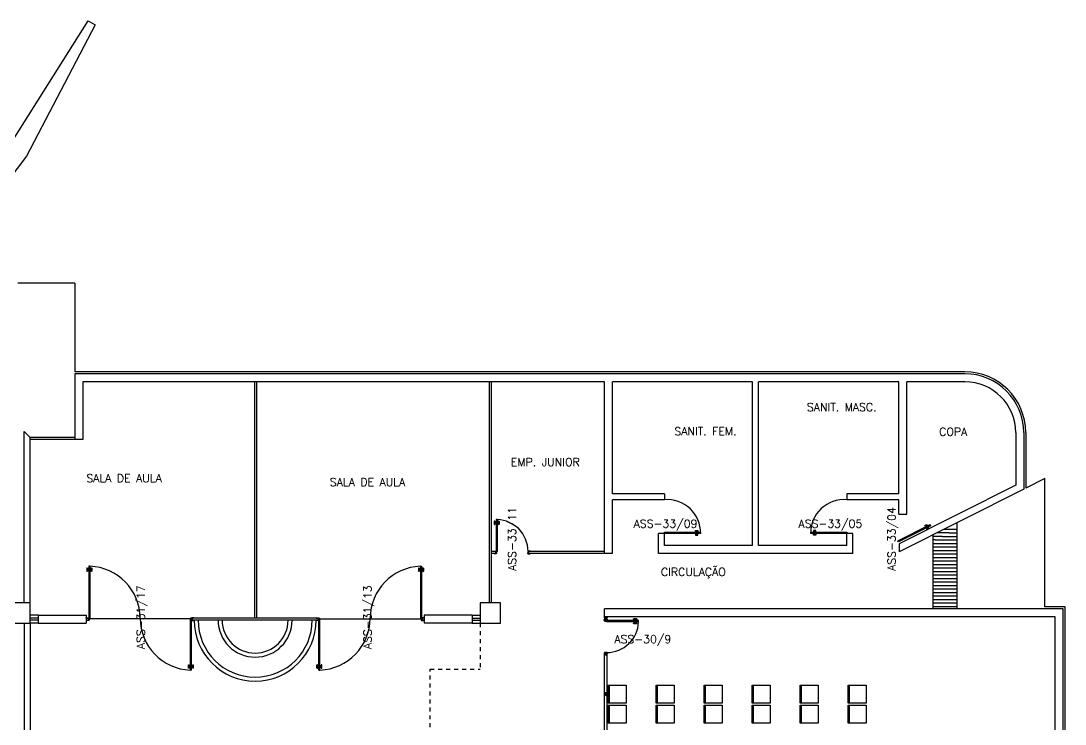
# Model space of a CAD drawing. Extents: x 205 to 339, y 16 to 85.
# Drawn here: x 310.83 to 336.93, y 64.46 to 82.04 of the extents above; entities that cross this region are included whole.
import ezdxf
from ezdxf.enums import TextEntityAlignment as Align

# ---------------------------------------------------------------- set-up
doc = ezdxf.new("R2010")
doc.units = 0
doc.header["$LTSCALE"] = 0.005
doc.header["$MEASUREMENT"] = 0
doc.linetypes.add('HIDDEN', pattern=[0.375, 0.25, -0.125])
doc.layers.get('0').update_dxf_attribs({"linetype": 'CONTINUOUS'})
for name, color, linetype in [('1', 1, 'CONTINUOUS'), ('3', 2, 'CONTINUOUS'), ('ALV', 2, 'CONTINUOUS'), ('DIV', 2, 'CONTINUOUS'), ('ENDEREÇO', 2, 'CONTINUOUS'), ('ESTR', 2, 'CONTINUOUS'), ('MACANETA', 1, 'CONTINUOUS'), ('MARCO', 2, 'CONTINUOUS'), ('PORTA', 3, 'CONTINUOUS'), ('PROJ', 1, 'HIDDEN'), ('TEXTO', 2, 'CONTINUOUS')]:
    doc.layers.add(name, color=color, linetype=linetype)
doc.styles.add('UNB-100', font='simplex.shx', dxfattribs={"height": 0.2})

# ---------------------------------------------------------------- blocks, each defined once
blk = doc.blocks.new('*X7')
at = {"color": 0}
for p, q in [((129.064, 54.862), (129.43, 54.862)), ((129.237, 54.95), (129.43, 54.95)), ((129.411, 55.037), (129.43, 55.037)), ((128.83, 54.687), (129.43, 54.687)), ((128.83, 54.6), (129.43, 54.6)), ((128.89, 54.775), (129.43, 54.775)), ((128.83, 54.512), (129.43, 54.512)), ((128.83, 54.425), (129.43, 54.425)), ((128.83, 54.337), (129.43, 54.337)), ((128.83, 54.25), (129.43, 54.25)), ((128.83, 54.162), (129.43, 54.162)), ((128.83, 54.075), (129.43, 54.075)), ((128.83, 53.987), (129.43, 53.987)), ((128.83, 53.9), (129.43, 53.9)), ((128.83, 53.812), (129.43, 53.812)), ((128.83, 53.725), (129.43, 53.725)), ((128.83, 53.637), (129.43, 53.637)), ((128.83, 53.55), (129.43, 53.55)), ((128.83, 53.462), (129.43, 53.462)), ((128.83, 53.375), (129.43, 53.375)), ((128.83, 53.287), (129.43, 53.287)), ((128.83, 53.2), (129.43, 53.2)), ((128.83, 53.112), (129.43, 53.112))]:
    blk.add_line(p, q, dxfattribs=at)
blk = doc.blocks.new('PDE')
at = {"layer": '3', "color": 1}
for p, q in [((-0.042, 0.775), (-0.042, 0.83)), ((-0.042, 0.83), (-0.019, 0.83)), ((-0.019, 0.83), (-0.019, 0.775)), ((0.049, 0.83), (0.049, 0.775)), ((0.072, 0.83), (0.049, 0.83)), ((0.072, 0.775), (0.072, 0.83)), ((-0.019, 0.775), (-0.042, 0.775)), ((0.049, 0.775), (0.072, 0.775))]:
    blk.add_line(p, q, dxfattribs=at)
at = {"layer": '3'}
for p, q in [((0, 0), (0, 0.9)), ((0, 0.9), (0.03, 0.9)), ((0.03, 0.9), (0.03, 0)), ((0.03, 0), (0, 0))]:
    blk.add_line(p, q, dxfattribs=at)
blk = doc.blocks.new('MACANETA')
at = {"layer": 'MACANETA'}
for p, q in [((-0.077, 0.052), (-0.077, 0.12)), ((-0.059, 0.052), (-0.059, 0.12)), ((-0.059, 0.075), (-0.036, 0.075)), ((-0.059, 0.052), (-0.036, 0.052)), ((-0.036, 0.044), (-0.036, 0.084)), ((-0.036, 0.084), (-0.03, 0.084)), ((-0.036, 0.044), (-0.03, 0.044)), ((0.006, 0.084), (0, 0.084)), ((0.006, 0.044), (0, 0.044)), ((0.006, 0.044), (0.006, 0.084)), ((0.029, 0.075), (0.006, 0.075)), ((0.029, 0.052), (0.006, 0.052)), ((0.029, 0.052), (0.029, 0.12)), ((0.047, 0.052), (0.047, 0.12))]:
    blk.add_line(p, q, dxfattribs=at)
for centre, start, end in [((-0.068, 0.12), 90, 180), ((-0.068, 0.052), 180, 270), ((-0.068, 0.12), 0, 90), ((-0.068, 0.052), 270, 0), ((0.038, 0.12), 90, 180), ((0.038, 0.052), 180, 270), ((0.038, 0.12), 0, 90), ((0.038, 0.052), 270, 0)]:
    blk.add_arc(centre, 0.00874, start, end, dxfattribs=at)
blk = doc.blocks.new('MTT')
for p, q in [((-0.03, 0.027), (-0.03, 0.009)), ((-0.028, 0.026), (-0.028, 0.01)), ((-0.011, 0.03), (-0.027, 0.03)), ((-0.022, 0.006), (-0.027, 0.006)), ((-0.012, 0.028), (-0.026, 0.028)), ((-0.021, 0.008), (-0.026, 0.008)), ((-0.02, 0), (-0.02, 0.004)), ((-0.02, 0.003), (-0.019, 0.001)), ((-0.02, 0), (-0.02, 0)), ((-0.02, -0.001), (-0.02, 0)), ((-0.011, 0), (-0.019, 0.001)), ((-0.019, -0.001), (-0.018, 0.001)), ((-0.011, 0), (-0.019, -0.001)), ((-0.018, 0.001), (-0.018, 0.017)), ((-0.018, -0.001), (-0.017, 0.001)), ((-0.017, 0.001), (-0.017, 0.017)), ((-0.017, -0.001), (-0.016, 0.001)), ((-0.016, -0.001), (-0.015, 0)), ((-0.015, 0.02), (0.016, 0.02)), ((-0.015, 0.019), (0.015, 0.019)), ((-0.015, 0), (-0.014, 0)), ((-0.014, 0), (-0.013, 0)), ((-0.013, 0), (-0.012, 0)), ((-0.01, 0.026), (-0.01, 0.02)), ((-0.008, 0.027), (-0.008, 0.02)), ((-0.005, 0), (0.005, 0)), ((0, -0.005), (0, 0.005)), ((0.008, 0.027), (0.008, 0.02)), ((0.01, 0.026), (0.01, 0.02)), ((0.011, 0.03), (0.027, 0.03)), ((0.012, 0.028), (0.026, 0.028)), ((0.017, -0.016), (0.017, 0.017)), ((0.019, -0.017), (0.019, 0.017)), ((0.021, -0.004), (0.021, 0.004)), ((0.022, 0.008), (0.026, 0.008)), ((0.023, 0.006), (0.027, 0.006)), ((0.028, 0.026), (0.028, 0.01)), ((0.03, 0.009), (0.03, 0.027)), ((-0.03, -0.027), (-0.03, -0.009)), ((-0.028, -0.026), (-0.028, -0.01)), ((-0.022, -0.006), (-0.027, -0.006)), ((-0.011, -0.03), (-0.027, -0.03)), ((-0.021, -0.008), (-0.026, -0.008)), ((-0.012, -0.028), (-0.026, -0.028)), ((-0.02, -0.004), (-0.02, -0.001)), ((-0.02, -0.003), (-0.019, -0.001)), ((-0.02, -0.001), (-0.02, -0.001)), ((-0.018, -0.017), (-0.018, -0.001)), ((-0.017, -0.016), (-0.017, -0.001)), ((-0.015, -0.018), (0.015, -0.018)), ((-0.015, -0.02), (0.016, -0.02)), ((-0.01, -0.026), (-0.01, -0.02)), ((-0.008, -0.027), (-0.008, -0.02)), ((0.008, -0.027), (0.008, -0.02)), ((0.01, -0.026), (0.01, -0.02)), ((0.011, -0.03), (0.027, -0.03)), ((0.012, -0.028), (0.026, -0.028)), ((0.022, -0.008), (0.026, -0.008)), ((0.023, -0.006), (0.027, -0.006)), ((0.028, -0.026), (0.028, -0.01)), ((0.03, -0.009), (0.03, -0.027))]:
    blk.add_line(p, q)
for centre, radius, start, end in [((-0.027, 0.027), 0.003, 90, 180), ((-0.027, 0.009), 0.003, 180, 270), ((-0.026, 0.026), 0.002, 90, 180), ((-0.026, 0.01), 0.002, 180, 270), ((-0.022, 0.004), 0.002, 0, 90), ((-0.021, 0.005), 0.003, 360, 90), ((-0.015, 0.017), 0.003, 90, 180), ((-0.015, 0.017), 0.002, 90, 180), ((-0.012, 0.026), 0.002, 0, 90), ((-0.011, 0.027), 0.003, 0, 90), ((0.011, 0.027), 0.003, 90, 180), ((0.012, 0.026), 0.002, 90, 180), ((0.015, 0.017), 0.002, 0, 90), ((0.016, 0.017), 0.003, 0, 90), ((0.022, 0.005), 0.003, 90, 180), ((0.023, 0.004), 0.002, 90, 180), ((0.026, 0.026), 0.002, 0, 90), ((0.026, 0.01), 0.002, 270, 0), ((0.027, 0.027), 0.003, 0, 90), ((0.027, 0.009), 0.003, 270, 0), ((-0.027, -0.009), 0.003, 90, 180), ((-0.027, -0.027), 0.003, 180, 270), ((-0.026, -0.01), 0.002, 90, 180), ((-0.026, -0.026), 0.002, 180, 270), ((-0.022, -0.004), 0.002, 270, 0), ((-0.021, -0.005), 0.003, 270, 0), ((-0.015, -0.017), 0.003, 180, 270), ((-0.015, -0.016), 0.002, 180, 270), ((-0.012, -0.026), 0.002, 270, 0), ((-0.011, -0.027), 0.003, 270, 0), ((0.011, -0.027), 0.003, 180, 270), ((0.012, -0.026), 0.002, 180, 270), ((0.015, -0.016), 0.002, 270, 0), ((0.016, -0.017), 0.003, 270, 0), ((0.022, -0.005), 0.003, 180, 270), ((0.023, -0.004), 0.002, 180, 270), ((0.026, -0.01), 0.002, 360, 90), ((0.026, -0.026), 0.002, 270, 0), ((0.027, -0.009), 0.003, 0, 90), ((0.027, -0.027), 0.003, 270, 0)]:
    blk.add_arc(centre, radius, start, end)
blk = doc.blocks.new('MNT')
at = {"layer": 'DIV'}
blk.add_blockref('MTT', (0, 0), dxfattribs=at)

msp = doc.modelspace()

# ---------------------------------------------------------------- linework, layer by layer
at = {"color": 1}
for centre, start, end in [((326.985, 69.238), 358.9661, 94.7478), ((331.398, 69.238), 85.2522, 181.0339)]:
    msp.add_arc(centre, 0.831, start, end, dxfattribs=at)
at = {"layer": '1'}
for p, q in [((312.172, 75.486), (310.747, 75.486)), ((312.172, 75.486), (312.172, 73.266)), ((334.422, 73.266), (312.172, 73.266)), ((335.942, 71.746), (335.942, 70.358)), ((336.422, 70.6), (335.942, 70.358)), ((336.422, 67.386), (336.422, 70.6)), ((334.222, 69.491), (334.222, 67.336)), ((333.622, 69.189), (333.622, 67.336)), ((334.029, 69.237), (333.719, 69.237)), ((334.203, 69.325), (333.892, 69.325)), ((333.856, 69.15), (333.622, 69.15)), ((333.682, 69.062), (333.622, 69.062)), ((336.927, 67.386), (336.422, 67.386)), ((336.927, 55.326), (336.927, 67.386)), ((325.539, 64.981), (325.539, 65.431)), ((326.739, 64.981), (326.739, 65.431)), ((327.939, 64.981), (327.939, 65.431)), ((329.139, 64.981), (329.139, 65.431)), ((330.339, 64.981), (330.339, 65.431)), ((331.539, 64.981), (331.539, 65.431)), ((325.539, 64.481), (325.539, 64.931)), ((326.739, 64.481), (326.739, 64.931)), ((327.939, 64.481), (327.939, 64.931)), ((329.139, 64.481), (329.139, 64.931)), ((330.339, 64.481), (330.339, 64.931)), ((331.539, 64.481), (331.539, 64.931))]:
    msp.add_line(p, q, dxfattribs=at)
for points in [[(325.504, 65.431), (325.954, 65.431), (325.954, 64.981), (325.504, 64.981)], [(326.704, 65.431), (327.154, 65.431), (327.154, 64.981), (326.704, 64.981)], [(327.904, 65.431), (328.354, 65.431), (328.354, 64.981), (327.904, 64.981)], [(329.104, 65.431), (329.554, 65.431), (329.554, 64.981), (329.104, 64.981)], [(330.304, 65.431), (330.754, 65.431), (330.754, 64.981), (330.304, 64.981)], [(331.504, 65.431), (331.954, 65.431), (331.954, 64.981), (331.504, 64.981)], [(325.504, 64.931), (325.954, 64.931), (325.954, 64.481), (325.504, 64.481)], [(326.704, 64.931), (327.154, 64.931), (327.154, 64.481), (326.704, 64.481)], [(327.904, 64.931), (328.354, 64.931), (328.354, 64.481), (327.904, 64.481)], [(329.104, 64.931), (329.554, 64.931), (329.554, 64.481), (329.104, 64.481)], [(330.304, 64.931), (330.754, 64.931), (330.754, 64.481), (330.304, 64.481)], [(331.504, 64.931), (331.954, 64.931), (331.954, 64.481), (331.504, 64.481)]]:
    msp.add_lwpolyline(points, close=True, dxfattribs=at)
msp.add_arc((334.422, 71.746), 1.52, 0, 90, dxfattribs=at)
at = {"layer": '3'}
for p, q in [((312.172, 71.621), (311.057, 71.621)), ((312.172, 71.571), (311.057, 71.571))]:
    msp.add_line(p, q, dxfattribs=at)
at = {"layer": 'ALV'}
for p, q in [((334.422, 73.216), (312.172, 73.216)), ((312.172, 73.216), (312.172, 71.571)), ((312.372, 73.016), (312.372, 71.571)), ((325.417, 73.016), (312.372, 73.016)), ((316.674, 67.106), (316.674, 73.016)), ((316.724, 67.106), (316.724, 73.016)), ((322.537, 67.491), (322.537, 73.016)), ((322.587, 67.491), (322.587, 73.016)), ((325.417, 68.723), (325.417, 73.016)), ((329.117, 73.016), (325.617, 73.016)), ((325.617, 70.216), (325.617, 73.016)), ((329.117, 68.923), (329.117, 73.016)), ((329.267, 68.923), (329.267, 73.016)), ((332.767, 73.016), (329.267, 73.016)), ((332.767, 70.216), (332.767, 73.016)), ((334.422, 73.016), (332.967, 73.016)), ((332.967, 69.706), (332.967, 73.016)), ((310.907, 67.491), (310.907, 71.771)), ((310.907, 71.771), (311.057, 71.621)), ((311.057, 67.491), (311.057, 71.621)), ((312.372, 71.571), (312.172, 71.571)), ((335.692, 71.746), (335.692, 70.432)), ((335.892, 71.746), (335.892, 70.333)), ((326.917, 70.216), (325.617, 70.216)), ((326.917, 70.216), (326.917, 70.066)), ((332.767, 70.216), (331.467, 70.216)), ((331.467, 70.216), (331.467, 70.066)), ((335.692, 70.432), (332.777, 68.963)), ((335.892, 70.333), (332.777, 68.763)), ((325.617, 68.723), (325.617, 70.066)), ((326.917, 70.066), (325.617, 70.066)), ((332.767, 70.066), (331.467, 70.066)), ((332.767, 69.706), (332.767, 70.066)), ((332.767, 69.706), (332.967, 69.706)), ((326.767, 68.723), (326.767, 69.223)), ((326.917, 69.223), (326.767, 69.223)), ((326.917, 68.923), (326.917, 69.223)), ((331.467, 68.923), (331.467, 69.223)), ((331.617, 69.223), (331.467, 69.223)), ((331.617, 68.723), (331.617, 69.223)), ((329.117, 68.923), (326.917, 68.923)), ((331.467, 68.923), (329.267, 68.923)), ((332.777, 68.963), (332.777, 68.763)), ((325.417, 68.773), (323.517, 68.773)), ((325.417, 68.723), (323.517, 68.723)), ((325.617, 68.723), (325.417, 68.723)), ((331.617, 68.723), (326.767, 68.723)), ((311.257, 67.181), (312.457, 67.181)), ((318.257, 67.106), (315.152, 67.106)), ((322.107, 67.181), (320.907, 67.181)), ((332.777, 67.336), (325.417, 67.336)), ((325.417, 67.136), (325.417, 67.336)), ((332.777, 67.136), (325.417, 67.136)), ((336.877, 67.336), (332.777, 67.336)), ((336.677, 67.136), (332.777, 67.136)), ((336.677, 55.576), (336.677, 67.136)), ((336.877, 55.376), (336.877, 67.336)), ((310.907, 66.981), (310.907, 55.731)), ((311.057, 66.981), (311.057, 55.731)), ((311.257, 66.981), (312.457, 66.981)), ((318.257, 67.056), (315.142, 67.056)), ((322.107, 66.981), (320.907, 66.981))]:
    msp.add_line(p, q, dxfattribs=at)
at = {"layer": 'ALV', "color": 1}
for p, q in [((311.257, 67.181), (311.057, 67.181)), ((311.257, 67.106), (311.057, 67.106)), ((322.107, 67.181), (322.307, 67.181)), ((322.107, 67.106), (322.307, 67.106)), ((311.257, 67.056), (311.057, 67.056)), ((311.257, 66.981), (311.057, 66.981)), ((322.107, 67.056), (322.307, 67.056)), ((322.107, 66.981), (322.307, 66.981))]:
    msp.add_line(p, q, dxfattribs=at)
at = {"layer": 'ALV', "color": 2}
for p, q in [((325.467, 67.025), (325.417, 67.025)), ((325.467, 67.06), (325.467, 67.076))]:
    msp.add_line(p, q, dxfattribs=at)
at = {"layer": 'ALV'}
for centre, radius, start, end in [((334.422, 71.746), 1.47, 0, 90), ((334.422, 71.746), 1.27, 0, 90), ((316.682, 67.056), 1.525, 180, 0), ((316.682, 67.056), 1.425, 180, 0), ((316.682, 67.056), 0.925, 180, 0), ((316.682, 67.056), 0.825, 180, 0)]:
    msp.add_arc(centre, radius, start, end, dxfattribs=at)
at = {"layer": 'DIV'}
for p, q in [((322.702, 69.573), (322.702, 68.773)), ((322.732, 69.573), (322.702, 69.573)), ((322.732, 69.573), (322.732, 68.773)), ((322.687, 68.773), (322.587, 68.773)), ((322.687, 68.723), (322.587, 68.723)), ((322.642, 68.773), (322.642, 68.783)), ((322.642, 68.783), (322.692, 68.783)), ((322.652, 68.713), (322.652, 68.723)), ((322.702, 68.713), (322.652, 68.713)), ((322.687, 68.773), (322.687, 68.723)), ((322.687, 68.773), (322.692, 68.773)), ((322.687, 68.723), (322.702, 68.723)), ((322.692, 68.783), (322.692, 68.773)), ((322.692, 68.773), (322.702, 68.773)), ((322.702, 68.773), (322.702, 68.738)), ((322.702, 68.773), (322.732, 68.773)), ((322.702, 68.738), (322.712, 68.738)), ((322.712, 68.723), (322.702, 68.723)), ((322.702, 68.723), (322.702, 68.713)), ((322.712, 68.738), (322.712, 68.723)), ((323.502, 68.738), (323.492, 68.738)), ((323.492, 68.738), (323.492, 68.723)), ((323.492, 68.723), (323.502, 68.723)), ((323.512, 68.773), (323.502, 68.773)), ((323.502, 68.773), (323.502, 68.738)), ((323.502, 68.723), (323.502, 68.713)), ((323.517, 68.723), (323.502, 68.723)), ((323.502, 68.713), (323.552, 68.713)), ((323.562, 68.783), (323.512, 68.783)), ((323.512, 68.783), (323.512, 68.773)), ((323.517, 68.773), (323.512, 68.773)), ((323.517, 68.773), (323.517, 68.723)), ((323.552, 68.713), (323.552, 68.723)), ((323.562, 68.773), (323.562, 68.783)), ((312.522, 68.404), (312.522, 67.106)), ((312.552, 68.404), (312.522, 68.404)), ((312.552, 68.404), (312.552, 67.106)), ((320.812, 68.404), (320.812, 67.106)), ((320.812, 68.404), (320.842, 68.404)), ((320.842, 68.404), (320.842, 67.106)), ((312.457, 67.106), (312.507, 67.106)), ((312.462, 67.116), (312.512, 67.116)), ((312.462, 67.106), (312.462, 67.116)), ((312.507, 67.106), (312.512, 67.106)), ((312.507, 67.106), (312.507, 67.056)), ((312.512, 67.116), (312.512, 67.106)), ((312.512, 67.106), (312.522, 67.106)), ((312.522, 67.106), (312.552, 67.106)), ((312.522, 67.106), (312.522, 67.071)), ((315.092, 67.106), (315.062, 67.106)), ((315.062, 65.809), (315.062, 67.106)), ((315.102, 67.106), (315.092, 67.106)), ((315.092, 67.106), (315.092, 67.071)), ((315.092, 65.809), (315.092, 67.106)), ((315.152, 67.116), (315.102, 67.116)), ((315.102, 67.116), (315.102, 67.106)), ((315.107, 67.106), (315.102, 67.106)), ((315.107, 67.106), (315.107, 67.056)), ((315.157, 67.106), (315.107, 67.106)), ((315.152, 67.106), (315.152, 67.116)), ((318.207, 67.106), (318.257, 67.106)), ((318.212, 67.116), (318.262, 67.116)), ((318.212, 67.106), (318.212, 67.116)), ((318.257, 67.106), (318.262, 67.106)), ((318.257, 67.106), (318.257, 67.056)), ((318.262, 67.116), (318.262, 67.106)), ((318.262, 67.106), (318.272, 67.106)), ((318.272, 65.809), (318.272, 67.106)), ((318.272, 67.106), (318.302, 67.106)), ((318.272, 67.106), (318.272, 67.071)), ((318.302, 65.809), (318.302, 67.106)), ((320.842, 67.106), (320.812, 67.106)), ((320.852, 67.106), (320.842, 67.106)), ((320.842, 67.106), (320.842, 67.071)), ((320.902, 67.116), (320.852, 67.116)), ((320.852, 67.116), (320.852, 67.106)), ((320.857, 67.106), (320.852, 67.106)), ((320.907, 67.106), (320.857, 67.106)), ((320.857, 67.106), (320.857, 67.056)), ((320.902, 67.106), (320.902, 67.116)), ((325.438, 67.136), (325.42, 67.136)), ((325.441, 67.129), (325.441, 67.135)), ((325.442, 67.136), (325.452, 67.136)), ((325.442, 67.129), (325.442, 67.134)), ((325.452, 67.106), (325.442, 67.106)), ((325.443, 67.135), (325.451, 67.135)), ((325.451, 67.128), (325.443, 67.128)), ((325.451, 67.127), (325.443, 67.127)), ((325.447, 67.101), (325.447, 67.111)), ((325.452, 67.129), (325.452, 67.134)), ((325.453, 67.129), (325.453, 67.135)), ((325.477, 67.136), (325.456, 67.136)), ((325.456, 67.136), (325.474, 67.136)), ((312.457, 67.056), (312.507, 67.056)), ((312.472, 67.046), (312.472, 67.056)), ((312.522, 67.046), (312.472, 67.046)), ((312.507, 67.056), (312.522, 67.056)), ((312.522, 67.071), (312.532, 67.071)), ((312.522, 67.056), (312.522, 67.046)), ((312.532, 67.056), (312.522, 67.056)), ((312.532, 67.071), (312.532, 67.056)), ((315.092, 67.071), (315.082, 67.071)), ((315.082, 67.071), (315.082, 67.056)), ((315.082, 67.056), (315.092, 67.056)), ((315.092, 67.056), (315.092, 67.046)), ((315.107, 67.056), (315.092, 67.056)), ((315.092, 67.046), (315.142, 67.046)), ((315.157, 67.056), (315.107, 67.056)), ((315.142, 67.046), (315.142, 67.056)), ((318.207, 67.056), (318.257, 67.056)), ((318.222, 67.046), (318.222, 67.056)), ((318.272, 67.046), (318.222, 67.046)), ((318.257, 67.056), (318.272, 67.056)), ((318.272, 67.071), (318.282, 67.071)), ((318.272, 67.056), (318.272, 67.046)), ((318.282, 67.056), (318.272, 67.056)), ((318.282, 67.071), (318.282, 67.056)), ((320.842, 67.071), (320.832, 67.071)), ((320.832, 67.071), (320.832, 67.056)), ((320.832, 67.056), (320.842, 67.056)), ((320.842, 67.056), (320.842, 67.046)), ((320.857, 67.056), (320.842, 67.056)), ((320.842, 67.046), (320.892, 67.046)), ((320.907, 67.056), (320.857, 67.056)), ((320.892, 67.046), (320.892, 67.056)), ((325.438, 66.244), (325.42, 66.244)), ((325.441, 66.237), (325.441, 66.243)), ((325.442, 66.244), (325.452, 66.244)), ((325.442, 66.237), (325.442, 66.242)), ((325.452, 66.214), (325.442, 66.214)), ((325.443, 66.243), (325.451, 66.243)), ((325.451, 66.236), (325.443, 66.236)), ((325.451, 66.235), (325.443, 66.235)), ((325.447, 66.209), (325.447, 66.22)), ((325.452, 66.237), (325.452, 66.242)), ((325.453, 66.237), (325.453, 66.243)), ((325.477, 66.244), (325.456, 66.244)), ((325.456, 66.244), (325.474, 66.244)), ((315.092, 65.809), (315.062, 65.809)), ((318.272, 65.809), (318.302, 65.809)), ((325.438, 65.236), (325.42, 65.236)), ((325.441, 65.229), (325.441, 65.235)), ((325.442, 65.236), (325.452, 65.236)), ((325.442, 65.229), (325.442, 65.234)), ((325.452, 65.206), (325.442, 65.206)), ((325.443, 65.235), (325.451, 65.235)), ((325.451, 65.228), (325.443, 65.228)), ((325.451, 65.227), (325.443, 65.227)), ((325.447, 65.201), (325.447, 65.211)), ((325.452, 65.229), (325.452, 65.234)), ((325.453, 65.229), (325.453, 65.235)), ((325.477, 65.236), (325.456, 65.236)), ((325.456, 65.236), (325.474, 65.236))]:
    msp.add_line(p, q, dxfattribs=at)
for points in [[(312.457, 67.181), (312.457, 66.981)], [(320.907, 67.181), (320.907, 66.981)], [(325.417, 56.779), (325.417, 66.241)], [(325.477, 56.779), (325.477, 66.241)]]:
    msp.add_lwpolyline(points, dxfattribs=at)
for centre, radius, start, end in [((325.442, 67.135), 0.001, 90, 180), ((325.443, 67.129), 0.002, 180, 270), ((325.443, 67.134), 0.001, 90, 180), ((325.443, 67.129), 0.001, 180, 270), ((325.451, 67.134), 0.001, 360, 90), ((325.451, 67.129), 0.002, 270, 360), ((325.451, 67.129), 0.001, 270, 360), ((325.452, 67.135), 0.001, 360, 90), ((325.442, 66.243), 0.001, 90, 180), ((325.443, 66.237), 0.002, 180, 270), ((325.443, 66.242), 0.001, 90, 180), ((325.443, 66.237), 0.001, 180, 270), ((325.451, 66.242), 0.001, 360, 90), ((325.451, 66.237), 0.002, 270, 360), ((325.451, 66.237), 0.001, 270, 360), ((325.452, 66.243), 0.001, 360, 90), ((325.442, 65.235), 0.001, 90, 180), ((325.443, 65.229), 0.002, 180, 270), ((325.443, 65.234), 0.001, 90, 180), ((325.443, 65.229), 0.001, 180, 270), ((325.451, 65.234), 0.001, 360, 90), ((325.451, 65.229), 0.002, 270, 360), ((325.451, 65.229), 0.001, 270, 360), ((325.452, 65.235), 0.001, 360, 90)]:
    msp.add_arc(centre, radius, start, end, dxfattribs=at)
at = {"layer": 'ESTR'}
for points in [[(310.06, 77.797), (310.53, 78.911), (312.51, 82.041), (312.683, 81.941), (310.963, 78.661), (310.233, 77.697)], [(310.547, 66.981), (311.057, 66.981), (311.057, 67.491), (310.547, 67.491)], [(322.307, 66.981), (322.817, 66.981), (322.817, 67.491), (322.307, 67.491)]]:
    msp.add_lwpolyline(points, close=True, dxfattribs=at)
for points in [[(311.257, 67.181), (311.257, 66.981)], [(322.107, 67.181), (322.107, 66.981)]]:
    msp.add_lwpolyline(points, dxfattribs=at)
at = {"layer": 'MARCO', "color": 2}
for p, q in [((325.417, 67.06), (325.417, 67.079)), ((325.477, 67.079), (325.477, 67.055)), ((325.407, 67.045), (325.407, 67.076)), ((325.417, 67.045), (325.407, 67.045)), ((325.417, 67.06), (325.417, 67.045)), ((325.417, 67.035), (325.417, 67.045)), ((325.432, 67.035), (325.417, 67.035)), ((325.467, 67.045), (325.432, 67.045)), ((325.432, 67.045), (325.432, 67.035)), ((325.467, 67.06), (325.467, 67.055)), ((325.477, 67.055), (325.467, 67.055)), ((325.467, 67.055), (325.467, 67.045))]:
    msp.add_line(p, q, dxfattribs=at)
msp.add_lwpolyline([(325.467, 67.076), (325.407, 67.076)], dxfattribs=at)
at = {"layer": 'PORTA', "color": 1}
for p, q in [((315.062, 67.086), (312.522, 67.086)), ((318.302, 67.086), (320.842, 67.086))]:
    msp.add_line(p, q, dxfattribs=at)
at = {"layer": 'PORTA', "color": 2}
for p, q in [((326.267, 67.045), (325.467, 67.045)), ((325.467, 67.045), (325.467, 67.015)), ((326.267, 67.015), (325.467, 67.015)), ((326.267, 67.015), (326.267, 67.045))]:
    msp.add_line(p, q, dxfattribs=at)
at = {"layer": 'PORTA', "color": 1}
for centre, radius, start, end in [((322.702, 68.773), 0.8, 0, 87.8509), ((312.508, 67.106), 1.298, 360, 88.0898), ((320.855, 67.106), 1.298, 91.9102, 180), ((315.105, 67.106), 1.298, 180, 268.0898), ((318.258, 67.106), 1.298, 271.9102, 0), ((325.467, 67.045), 0.8, 270, 357.8509)]:
    msp.add_arc(centre, radius, start, end, dxfattribs=at)
at = {"layer": 'PROJ'}
for p, q in [((322.307, 66.981), (322.307, 65.831)), ((321.057, 48.176), (321.057, 65.831)), ((321.057, 65.831), (322.307, 65.831))]:
    msp.add_line(p, q, dxfattribs=at)

# ---------------------------------------------------------------- block references
at = {"layer": '1'}
msp.add_blockref('*X7', (204.792, 14.287), dxfattribs=at)
at = {"layer": 'DIV'}
for name, p, rotation in [('MACANETA', (322.702, 69.573), 180.0000000102894), ('PDE', (332.749, 69.04), 296.7487), ('PDE', (326.917, 69.253), 270), ('PDE', (331.467, 69.223), 90), ('MACANETA', (320.812, 68.404), 180.0000000051447), ('MNT', (325.447, 67.106), 180), ('MNT', (325.447, 66.214), 180), ('MACANETA', (318.302, 65.809), 5.144684678271005e-09), ('MNT', (325.447, 65.206), 180)]:
    msp.add_blockref(name, p, dxfattribs=dict(at, rotation=rotation))
at = {"layer": 'DIV', "xscale": -1}
for p, rotation in [((312.552, 68.404), 179.9999999948553), ((315.062, 65.809), 359.9999999948553)]:
    msp.add_blockref('MACANETA', p, dxfattribs=dict(at, rotation=rotation))
at = {"layer": 'PORTA', "color": 2, "xscale": -1, "rotation": 89.99999999742829}
msp.add_blockref('MACANETA', (326.267, 67.015), dxfattribs=at)

# ---------------------------------------------------------------- texts
at = {"layer": 'ENDEREÇO', "style": 'UNB-100'}
for s, p in [('ASS-33/11', (323.203, 69.085)), ('ASS-33/04', (332.691, 69.085)), ('ASS-31/17', (313.924, 67.129)), ('ASS-31/13', (319.594, 67.129))]:
    msp.add_text(s, height=0.2, rotation=90, dxfattribs=at).set_placement(p, align=Align.CENTER)
for s, p in [('ASS-33/09', (326.939, 69.368)), ('ASS-33/05', (331.06, 69.368)), ('ASS-30/9', (326.372, 66.48))]:
    msp.add_text(s, height=0.2, dxfattribs=at).set_placement(p, align=Align.CENTER)
at = {"layer": 'TEXTO', "style": 'UNB-100'}
for s, p in [('SANIT. MASC.', (330.474, 72.283)), ('SANIT. FEM.', (327.162, 71.678)), ('COPA', (333.779, 71.667)), ('EMP. JUNIOR', (323.072, 70.909)), ('SALA DE AULA', (312.462, 70.504)), ('SALA DE AULA', (318.549, 70.409)), ('CIRCULAÇÃO', (326.825, 68.162))]:
    msp.add_text(s, height=0.2, dxfattribs=at).set_placement(p)

doc.saveas('drawing.dxf')
